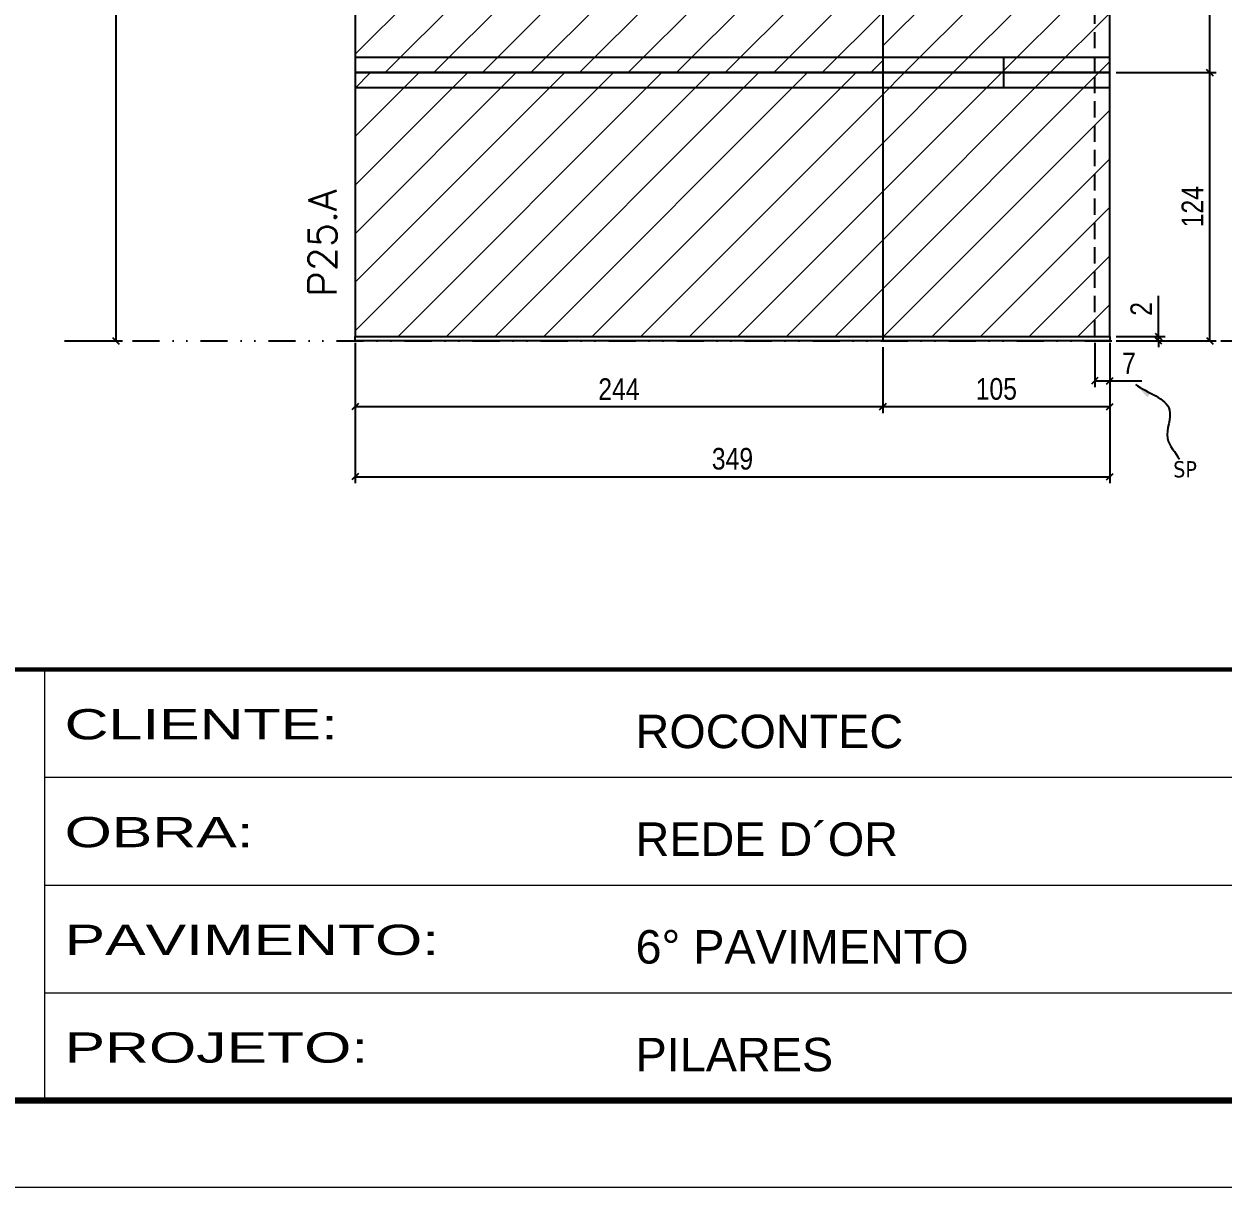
# Model space of a CAD drawing. Extents: x 28748 to 35002, y 14885 to 43501.
# Drawn here: x 29164 to 29719, y 40154 to 40691 of the extents above; entities that cross this region are included whole.
import ezdxf

# ---------------------------------------------------------------- set-up
doc = ezdxf.new("R2010")
doc.units = 0
for name, pattern in [('CONTINUO', [0]), ('DASHED', [0.75, 0.5, -0.25]), ('DIVIDE2', [0.625, 0.25, -0.125, 0, -0.125, 0, -0.125]), ('HIDDEN', [0.375, 0.25, -0.125])]:
    doc.linetypes.add(name, pattern=pattern)
for name, color, linetype in [('COTA', 241, 'Continuous'), ('Nível', 160, 'Continuous'), ('Painéis', 200, 'Continuous'), ('SARR_2.2x7', 40, 'Continuous'), ('Sarrafo de Pressão', 42, 'HIDDEN'), ('texto', 7, 'Continuous')]:
    doc.layers.add(name, color=color, linetype=linetype)
for name, color, linetype, lineweight in [('Folhas', 255, 'Continuous', 9), ('Hachura', 251, 'Continuous', 9), ('SARRAFO DE PRESSAO', 251, 'DASHED', 9), ('Texto Seção', 7, 'Continuous', 15)]:
    doc.layers.add(name, color=color, linetype=linetype, lineweight=lineweight)
doc.styles.add('ARIAL', font='arial.ttf')
doc.styles.add('COTA TECNICA', font='techl___.ttf', dxfattribs={"height": 10})
doc.styles.add('COTA TECNICA-50', font='techl___.ttf', dxfattribs={"height": 10})
doc.styles.add('REGUA-120', font='ROMANS.shx', dxfattribs={"height": 15})
doc.styles.get("Standard").update_dxf_attribs({"font": 'arial.ttf'})
doc.styles.add('Tecnologia', font='')
doc.styles.get('Tecnologia').set_extended_font_data('Forgotten Futurist')
doc.dimstyles.new('COTA PAINEL-50', dxfattribs={"dimtxt": 10, "dimasz": 3, "dimexe": 3, "dimexo": 3, "dimgap": 3, "dimtad": 1, "dimdec": 1, "dimzin": 12, "dimdsep": 46, "dimtxsty": 'COTA TECNICA-50', "dimblk1": 'OBLIQUE', "dimblk2": 'OBLIQUE', "dimsah": 1, "dimcen": 0.9, "dimclrd": 4, "dimclre": 4, "dimclrt": 240, "dimadec": 1, "dimazin": 3, "dimtfac": 1, "dimtdec": 1, "dimtmove": 0, "dimatfit": 3, "dimfxl": 1, "dimtolj": 1, "dimtzin": 12, "dimarcsym": 0})
doc.dimstyles.new('PAINEL', dxfattribs={"dimtxt": 10, "dimasz": 3, "dimexe": 3, "dimexo": 3, "dimgap": 3, "dimtad": 1, "dimdec": 1, "dimzin": 12, "dimdsep": 46, "dimtxsty": 'COTA TECNICA', "dimblk1": 'OBLIQUE', "dimblk2": 'OBLIQUE', "dimsah": 1, "dimcen": 0.9, "dimclrd": 4, "dimclre": 4, "dimclrt": 240, "dimadec": 1, "dimazin": 3, "dimtfac": 1, "dimtdec": 1, "dimtmove": 0, "dimatfit": 3, "dimfxl": 1, "dimtolj": 1, "dimtzin": 12, "dimarcsym": 0})
doc.dimstyles.get("Standard").update_dxf_attribs({"dimtxt": 0.18, "dimasz": 0.18, "dimexe": 0.18, "dimexo": 0.0625, "dimgap": 0.09, "dimtad": 0, "dimtih": 1, "dimtoh": 1, "dimdec": 4, "dimzin": 0, "dimdsep": 46, "dimtxsty": 'Standard', "dimcen": 0.09, "dimadec": 0, "dimazin": 0, "dimtfac": 1, "dimtdec": 4, "dimtofl": 0, "dimtmove": 0, "dimatfit": 3, "dimfxl": 1, "dimtolj": 1, "dimtzin": 0, "dimarcsym": 0})
pattern_1 = [(45, (-100272.658, 8260.539), (-11.2253202, 11.2253202), [])]

# ---------------------------------------------------------------- blocks, each defined once
blk = doc.blocks.new('9999999999')
at = {"color": 30, "linetype": 'CONTINUO'}
for p, q in [((98564.56, 34230.21), (98564.56, 34429.45)), ((98564.56, 34379.64), (99583.98, 34379.64)), ((98564.56, 34329.83), (99487.98, 34329.83)), ((98564.56, 34280.02), (99487.98, 34280.02))]:
    blk.add_line(p, q, dxfattribs=at)
at = {"color": 30, "linetype": 'CONTINUO', "const_width": 2}
blk.add_lwpolyline([(99583.98, 34230.21), (99583.98, 34414.45, 0.414214), (99568.98, 34429.45), (98228.98, 34429.45, 0.414214), (98213.98, 34414.45), (98213.98, 34245.21, 0.414214), (98228.98, 34230.21), (99583.98, 34230.21)], format="xyb", dxfattribs=at)
at = {"layer": 'Folhas'}
blk.add_lwpolyline([(98138.98, 34190.21), (99623.98, 34190.21), (99623.98, 35240.21), (98138.98, 35240.21)], close=True, dxfattribs=at)
at = {"layer": 'Folhas', "color": 30, "const_width": 3}
blk.add_lwpolyline([(98213.98, 34230.21), (99583.98, 34230.21), (99583.98, 35200.21), (98213.98, 35200.21)], close=True, dxfattribs=at)
at = {"color": 7, "linetype": 'Continuous', "ltscale": 5, "style": 'ARIAL'}
for s, height, p in [('ROCONTEC', 15.483, (98837.68, 34393.13)), ('REDE D´OR', 15.483, (98837.68, 34343.32)), ('6° PAVIMENTO', 15.4829, (98837.68, 34293.51)), ('PILARES', 15.483, (98837.68, 34243.7))]:
    blk.add_text(s, height=height, dxfattribs=at).set_placement(p)
at = {"layer": 'Folhas', "color": 7, "style": 'Tecnologia', "width": 1.5}
for s, p in [('CLIENTE:', (98573.65, 34397.17)), ('OBRA:', (98573.65, 34347.31)), ('PAVIMENTO:', (98573.65, 34297.5)), ('PROJETO:', (98573.65, 34247.69))]:
    blk.add_text(s, height=14, dxfattribs=at).set_placement(p)
blk = doc.blocks.new('_Oblique')
at = {"color": 0, "linetype": 'ByBlock', "lineweight": -2}
blk.add_line((-0.5, -0.5), (0.5, 0.5), dxfattribs=at)
blk = doc.blocks.new('*D1471')
at = {"layer": 'COTA', "color": 4, "linetype": 'ByBlock', "lineweight": -2, "transparency": 16777216}
for p, q in [((29186, 40895.88), (29209.72, 40895.88)), ((29206.72, 40895.88), (29206.72, 40544.88)), ((29186, 40544.88), (29209.72, 40544.88))]:
    blk.add_line(p, q, dxfattribs=at)
at = {"layer": 'Defpoints', "color": 0, "linetype": 'ByBlock', "transparency": 16777216}
for p in [(29183, 40895.88), (29183, 40544.88), (29206.72, 40544.88)]:
    blk.add_point(p, dxfattribs=at)
at = {"layer": 'COTA', "color": 4, "linetype": 'ByBlock', "lineweight": -2, "transparency": 16777216, "xscale": 3, "yscale": 3, "zscale": 3}
for p, rotation in [((29206.72, 40895.88), 90), ((29206.72, 40544.88), 270)]:
    blk.add_blockref('_Oblique', p, dxfattribs=dict(at, rotation=rotation))
at = {"layer": 'COTA', "color": 240, "linetype": 'ByBlock', "transparency": 16777216, "insert": (29198.5, 40756.66), "char_height": 10, "attachment_point": 5, "rotation": 90, "style": 'COTA TECNICA'}
blk.add_mtext('\\A1;351', dxfattribs=at)
blk = doc.blocks.new('*D1375')
at = {"layer": 'COTA', "color": 4, "lineweight": -2, "transparency": 16777216}
for p, q in [((29317.35, 40543.88), (29317.35, 40479.02)), ((29666.35, 40543.88), (29666.35, 40479.02)), ((29317.35, 40482.02), (29666.35, 40482.02))]:
    blk.add_line(p, q, dxfattribs=at)
at = {"layer": 'Defpoints', "color": 0, "transparency": 16777216}
for p in [(29317.35, 40546.88), (29666.35, 40546.88), (29666.35, 40482.02)]:
    blk.add_point(p, dxfattribs=at)
at = {"layer": 'COTA', "color": 4, "lineweight": -2, "transparency": 16777216, "xscale": 3, "yscale": 3, "zscale": 3, "rotation": 180}
blk.add_blockref('_Oblique', (29317.35, 40482.02), dxfattribs=at)
at = {"layer": 'COTA', "color": 4, "lineweight": -2, "transparency": 16777216, "xscale": 3, "yscale": 3, "zscale": 3}
blk.add_blockref('_Oblique', (29666.35, 40482.02), dxfattribs=at)
at = {"layer": 'COTA', "color": 240, "transparency": 16777216, "insert": (29491.85, 40490.27), "char_height": 10, "attachment_point": 5, "style": 'COTA TECNICA'}
blk.add_mtext('\\A1;349', dxfattribs=at)
blk = doc.blocks.new('*D1376')
at = {"layer": 'COTA', "color": 4, "lineweight": -2, "transparency": 16777216}
for p, q in [((29659.35, 40543.88), (29659.35, 40523.37)), ((29666.35, 40541.88), (29666.35, 40523.37)), ((29659.35, 40526.37), (29666.35, 40526.37)), ((29666.35, 40526.37), (29681.09, 40526.37))]:
    blk.add_line(p, q, dxfattribs=at)
at = {"layer": 'Defpoints', "color": 0, "transparency": 16777216}
for p in [(29659.35, 40546.88), (29666.35, 40544.88), (29666.35, 40526.37)]:
    blk.add_point(p, dxfattribs=at)
at = {"layer": 'COTA', "color": 4, "lineweight": -2, "transparency": 16777216, "xscale": 3, "yscale": 3, "zscale": 3, "rotation": 180}
blk.add_blockref('_Oblique', (29659.35, 40526.37), dxfattribs=at)
at = {"layer": 'COTA', "color": 4, "lineweight": -2, "transparency": 16777216, "xscale": 3, "yscale": 3, "zscale": 3}
blk.add_blockref('_Oblique', (29666.35, 40526.37), dxfattribs=at)
at = {"layer": 'COTA', "color": 240, "transparency": 16777216, "insert": (29675.22, 40534.44), "char_height": 10, "attachment_point": 5, "style": 'COTA TECNICA-50'}
blk.add_mtext('\\A1;7', dxfattribs=at)
blk = doc.blocks.new('*D1377')
at = {"layer": 'COTA', "color": 4, "lineweight": -2, "transparency": 16777216}
for p, q in [((29669.35, 40668.88), (29715.59, 40668.88)), ((29712.59, 40544.88), (29712.59, 40668.88)), ((29669.35, 40544.88), (29715.59, 40544.88))]:
    blk.add_line(p, q, dxfattribs=at)
at = {"layer": 'Defpoints', "color": 0, "transparency": 16777216}
for p in [(29666.35, 40668.88), (29712.59, 40668.88), (29666.35, 40544.88)]:
    blk.add_point(p, dxfattribs=at)
at = {"layer": 'COTA', "color": 4, "lineweight": -2, "transparency": 16777216, "xscale": 3, "yscale": 3, "zscale": 3}
for p, rotation in [((29712.59, 40668.88), 90), ((29712.59, 40544.88), 270)]:
    blk.add_blockref('_Oblique', p, dxfattribs=dict(at, rotation=rotation))
at = {"layer": 'COTA', "color": 240, "transparency": 16777216, "insert": (29704.52, 40606.88), "char_height": 10, "attachment_point": 5, "rotation": 90, "style": 'COTA TECNICA-50'}
blk.add_mtext('\\A1;124', dxfattribs=at)
blk = doc.blocks.new('*D1378')
at = {"layer": 'COTA', "color": 4, "lineweight": -2, "transparency": 16777216}
for p, q in [((29688.88, 40546.88), (29688.88, 40565.68)), ((29669.35, 40546.88), (29691.88, 40546.88)), ((29669.35, 40544.88), (29691.88, 40544.88)), ((29688.88, 40544.88), (29688.88, 40546.88)), ((29688.88, 40544.88), (29688.88, 40541.88))]:
    blk.add_line(p, q, dxfattribs=at)
at = {"layer": 'Defpoints', "color": 0, "transparency": 16777216}
for p in [(29666.35, 40546.88), (29666.35, 40544.88), (29688.88, 40544.88)]:
    blk.add_point(p, dxfattribs=at)
at = {"layer": 'COTA', "color": 4, "lineweight": -2, "transparency": 16777216, "xscale": 3, "yscale": 3, "zscale": 3}
for p, rotation in [((29688.88, 40546.88), 270), ((29688.88, 40544.88), 90)]:
    blk.add_blockref('_Oblique', p, dxfattribs=dict(at, rotation=rotation))
at = {"layer": 'COTA', "color": 240, "transparency": 16777216, "insert": (29680.88, 40559.62), "char_height": 10, "attachment_point": 5, "rotation": 90, "style": 'COTA TECNICA-50'}
blk.add_mtext('\\A1;2', dxfattribs=at)
blk = doc.blocks.new('*D1379')
at = {"layer": 'COTA', "color": 4, "linetype": 'ByBlock', "lineweight": -2, "transparency": 16777216}
for p, q in [((29669.35, 40790.88), (29715.59, 40790.88)), ((29712.59, 40668.88), (29712.59, 40790.88)), ((29669.35, 40668.88), (29715.59, 40668.88))]:
    blk.add_line(p, q, dxfattribs=at)
at = {"layer": 'Defpoints', "color": 0, "linetype": 'ByBlock', "transparency": 16777216}
for p in [(29666.35, 40790.88), (29712.59, 40790.88), (29666.35, 40668.88)]:
    blk.add_point(p, dxfattribs=at)
at = {"layer": 'COTA', "color": 4, "linetype": 'ByBlock', "lineweight": -2, "transparency": 16777216, "xscale": 3, "yscale": 3, "zscale": 3}
for p, rotation in [((29712.59, 40790.88), 90), ((29712.59, 40668.88), 270)]:
    blk.add_blockref('_Oblique', p, dxfattribs=dict(at, rotation=rotation))
at = {"layer": 'COTA', "color": 240, "linetype": 'ByBlock', "transparency": 16777216, "insert": (29704.54, 40729.88), "char_height": 10, "attachment_point": 5, "rotation": 90, "style": 'COTA TECNICA'}
blk.add_mtext('\\A1;122', dxfattribs=at)
blk = doc.blocks.new('*D2097')
at = {"layer": 'COTA', "color": 4, "linetype": 'ByBlock', "lineweight": -2, "transparency": 16777216}
for p, q in [((29317.35, 40541.88), (29317.35, 40511.44)), ((29561.35, 40541.88), (29561.35, 40511.44)), ((29317.35, 40514.44), (29561.35, 40514.44))]:
    blk.add_line(p, q, dxfattribs=at)
at = {"layer": 'Defpoints', "color": 0, "linetype": 'ByBlock', "transparency": 16777216}
for p in [(29317.35, 40544.88), (29561.35, 40544.88), (29561.35, 40514.44)]:
    blk.add_point(p, dxfattribs=at)
at = {"layer": 'COTA', "color": 4, "linetype": 'ByBlock', "lineweight": -2, "transparency": 16777216, "xscale": 3, "yscale": 3, "zscale": 3, "rotation": 180}
blk.add_blockref('_Oblique', (29317.35, 40514.44), dxfattribs=at)
at = {"layer": 'COTA', "color": 4, "linetype": 'ByBlock', "lineweight": -2, "transparency": 16777216, "xscale": 3, "yscale": 3, "zscale": 3}
blk.add_blockref('_Oblique', (29561.35, 40514.44), dxfattribs=at)
at = {"layer": 'COTA', "color": 240, "linetype": 'ByBlock', "transparency": 16777216, "insert": (29439.35, 40522.52), "char_height": 10, "attachment_point": 5, "style": 'COTA TECNICA'}
blk.add_mtext('\\A1;244', dxfattribs=at)
blk = doc.blocks.new('*D2254')
at = {"layer": 'COTA', "color": 4, "lineweight": -2, "transparency": 16777216}
for p, q in [((29561.35, 40541.88), (29561.35, 40511.44)), ((29666.35, 40541.88), (29666.35, 40511.44)), ((29561.35, 40514.44), (29666.35, 40514.44))]:
    blk.add_line(p, q, dxfattribs=at)
at = {"layer": 'Defpoints', "color": 0, "transparency": 16777216}
for p in [(29561.35, 40544.88), (29666.35, 40544.88), (29666.35, 40514.44)]:
    blk.add_point(p, dxfattribs=at)
at = {"layer": 'COTA', "color": 4, "lineweight": -2, "transparency": 16777216, "xscale": 3, "yscale": 3, "zscale": 3, "rotation": 180}
blk.add_blockref('_Oblique', (29561.35, 40514.44), dxfattribs=at)
at = {"layer": 'COTA', "color": 4, "lineweight": -2, "transparency": 16777216, "xscale": 3, "yscale": 3, "zscale": 3}
blk.add_blockref('_Oblique', (29666.35, 40514.44), dxfattribs=at)
at = {"layer": 'COTA', "color": 240, "transparency": 16777216, "insert": (29613.85, 40522.55), "char_height": 10, "attachment_point": 5, "style": 'COTA TECNICA'}
blk.add_mtext('\\A1;105', dxfattribs=at)

msp = doc.modelspace()

# ---------------------------------------------------------------- hatches: boundary and pattern name
at = {"layer": 'Hachura', "linetype": 'ByBlock'}
h = msp.add_hatch(dxfattribs=at)
h.set_pattern_fill('ANSI31', color=256, scale=5)
h.paths.add_polyline_path([(29561.35, 40790.88), (29340.35, 40790.88), (29340.35, 40786.88), (29340.35, 40784.88), (29317.35, 40784.88), (29317.35, 40668.88), (29561.35, 40668.88)])
h = msp.add_hatch(dxfattribs=at)
h.set_pattern_fill('ANSI31', color=256, scale=5)
h.set_pattern_definition(pattern_1)
h.paths.add_polyline_path([(29666.35, 40790.88), (29561.35, 40790.88), (29561.35, 40668.88), (29666.35, 40668.88)])
h = msp.add_hatch(dxfattribs=at)
h.set_pattern_fill('ANSI31', color=256, scale=5)
h.set_pattern_definition(pattern_1)
h.paths.add_polyline_path([(29317.35, 40668.88), (29317.35, 40546.88), (29561.35, 40546.88), (29561.35, 40668.88)])
h = msp.add_hatch(dxfattribs=at)
h.set_pattern_fill('ANSI31', color=256, scale=5)
h.set_pattern_definition(pattern_1)
h.paths.add_polyline_path([(29561.35, 40668.88), (29561.35, 40546.88), (29666.35, 40546.88), (29666.35, 40668.88)])

# ---------------------------------------------------------------- linework, layer by layer
at = {"layer": 'Nível', "color": 4, "linetype": 'DIVIDE2', "ltscale": 50}
msp.add_line((29183, 40544.88), (30193.34, 40544.88), dxfattribs=at)
at = {"layer": 'Painéis'}
for p, q in [((29666.35, 40668.88), (29666.35, 40831.88)), ((29317.35, 40784.88), (29317.35, 40668.88)), ((29317.35, 40668.88), (29666.35, 40668.88))]:
    msp.add_line(p, q, dxfattribs=at)
at = {"layer": 'Painéis', "linetype": 'ByBlock'}
for p, q in [((29561.35, 40813.88), (29561.35, 40544.88)), ((29317.35, 40668.88), (29317.35, 40546.88))]:
    msp.add_line(p, q, dxfattribs=at)
at = {"layer": 'Painéis'}
for points in [[(29317.35, 40546.88), (29666.35, 40546.88), (29666.35, 40668.88), (29317.35, 40668.88)], [(29317.35, 40546.88), (29666.35, 40546.88), (29666.35, 40544.88), (29317.35, 40544.88)]]:
    msp.add_lwpolyline(points, close=True, dxfattribs=at)
at = {"layer": 'SARR_2.2x7'}
for p, q in [((29617.35, 40675.88), (29317.35, 40675.88)), ((29666.35, 40675.88), (29617.35, 40675.88)), ((29617.35, 40668.88), (29617.35, 40675.88)), ((29617.35, 40661.88), (29617.35, 40668.88)), ((29617.35, 40661.88), (29317.35, 40661.88)), ((29666.35, 40661.88), (29617.35, 40661.88))]:
    msp.add_line(p, q, dxfattribs=at)
at = {"layer": 'Sarrafo de Pressão', "ltscale": 30}
for p, q in [((29659.35, 40668.88), (29659.35, 40831.88)), ((29659.35, 40546.88), (29659.35, 40668.88))]:
    msp.add_line(p, q, dxfattribs=at)

# ---------------------------------------------------------------- block references
at = {"layer": 'SARRAFO DE PRESSAO', "color": 6, "linetype": 'ByBlock'}
msp.add_blockref('9999999999', (-69390.64, 5963.39), dxfattribs=at)

# ---------------------------------------------------------------- texts
at = {"layer": 'texto', "color": 0, "insert": (29701.13, 40485.39), "char_height": 7.5, "attachment_point": 5}
msp.add_mtext('{\\fTahoma|b0|i0|c0|p34;\\C4;SP}', dxfattribs=at)
at = {"layer": 'Texto Seção', "insert": (29308.81, 40565.34), "char_height": 13, "width": 285.3299, "attachment_point": 7, "rotation": 90, "style": 'REGUA-120'}
msp.add_mtext('P25.A', dxfattribs=at)

# ---------------------------------------------------------------- dimensions: what is measured, and where the dimension line sits
at = {"layer": 'COTA', "linetype": 'ByBlock'}
dim = msp.add_linear_dim(base=(29206.72, 40544.88), p1=(29183, 40895.88), p2=(29183, 40544.88), angle=90, dimstyle='PAINEL', dxfattribs=at)
dim.commit()
dim.dimension.update_dxf_attribs({"geometry": '*D1471', "text_midpoint": (29206.72, 40756.66), "dimtype": 160})
dim = msp.add_linear_dim(base=(29712.59, 40790.88), p1=(29666.35, 40668.88), p2=(29666.35, 40790.88), angle=90, dimstyle='PAINEL', override={"dimtmove": 1}, dxfattribs=at)
dim.commit()
dim.dimension.update_dxf_attribs({"geometry": '*D1379', "text_midpoint": (29704.54, 40729.88)})
at = {"layer": 'COTA'}
dim = msp.add_linear_dim(base=(29712.59, 40668.88), p1=(29666.35, 40544.88), p2=(29666.35, 40668.88), angle=90, dimstyle='COTA PAINEL-50', dxfattribs=at)
dim.commit()
dim.dimension.update_dxf_attribs({"geometry": '*D1377', "text_midpoint": (29704.52, 40606.88)})
dim = msp.add_linear_dim(base=(29688.88, 40544.88), p1=(29666.35, 40546.88), p2=(29666.35, 40544.88), angle=90, dimstyle='COTA PAINEL-50', dxfattribs=at)
dim.commit()
dim.dimension.update_dxf_attribs({"geometry": '*D1378', "text_midpoint": (29688.88, 40559.62), "dimtype": 160})
dim = msp.add_linear_dim(base=(29666.35, 40482.02), p1=(29317.35, 40546.88), p2=(29666.35, 40546.88), dimstyle='PAINEL', override={"dimarcsym": 2}, dxfattribs=at)
dim.commit()
dim.dimension.update_dxf_attribs({"geometry": '*D1375', "text_midpoint": (29491.85, 40490.27)})
at = {"layer": 'COTA', "linetype": 'ByBlock'}
dim = msp.add_linear_dim(base=(29561.35, 40514.44), p1=(29317.35, 40544.88), p2=(29561.35, 40544.88), dimstyle='PAINEL', dxfattribs=at)
dim.commit()
dim.dimension.update_dxf_attribs({"geometry": '*D2097', "text_midpoint": (29439.35, 40522.52)})
at = {"layer": 'COTA'}
for base, p1, dimstyle, picture, middle in [((29666.35, 40514.44), (29561.35, 40544.88), 'PAINEL', '*D2254', (29613.85, 40522.55)), ((29666.35, 40526.37), (29659.35, 40546.88), 'COTA PAINEL-50', '*D1376', (29675.22, 40534.44))]:
    dim = msp.add_linear_dim(base=base, p1=p1, p2=(29666.35, 40544.88), dimstyle=dimstyle, dxfattribs=at)
    dim.commit()
    dim.dimension.update_dxf_attribs({"geometry": picture, "text_midpoint": middle})

# ---------------------------------------------------------------- leaders
at = {"layer": 'COTA', "path_type": 1}
msp.add_leader([(29678.18, 40524.7), (29693.97, 40512.86), (29693.04, 40499.86), (29698.6, 40490.07)], dimstyle='Standard', override={"dimasz": 8}, dxfattribs=at)

doc.saveas('drawing.dxf')
